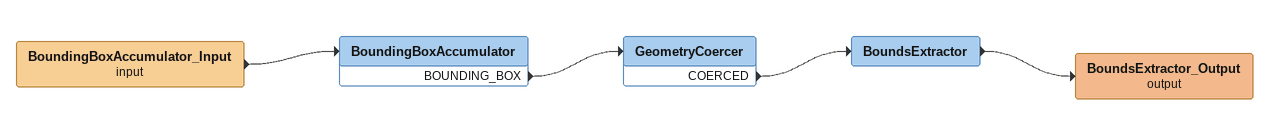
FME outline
BoundingBoxAccumulator_Input (input)
    -> BoundingBoxAccumulator
BoundingBoxAccumulator
    BOUNDING_BOX -> GeometryCoercer
GeometryCoercer
    COERCED -> BoundsExtractor
BoundsExtractor
    -> BoundsExtractor_Output (output)
BoundsExtractor_Output (output)
